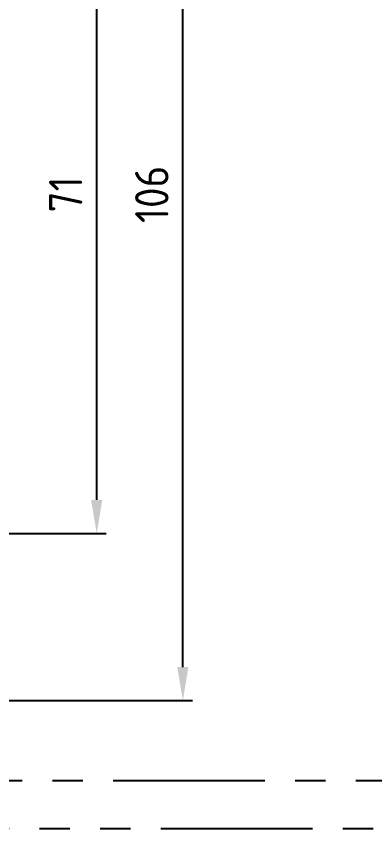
# Model space of a CAD drawing. Header units: millimetres. Extents: x 24815 to 37207, y -9299 to 5469.
# Drawn here: x 34420 to 34457.5, y 3207.8 to 3292.9 of the extents above; entities that cross this region are included whole.
import ezdxf

# ---------------------------------------------------------------- set-up
doc = ezdxf.new("R2010")
doc.units = ezdxf.units.MM
doc.linetypes.add('PHANTOM2', pattern=[31.75, 15.875, -3.175, 3.175, -3.175, 3.175, -3.175])
doc.styles.get("Standard").update_dxf_attribs({"font": 'ISOCP.SHX', "bigfont": 'WHGTXT.SHX'})
doc.dimstyles.new('AM_ISO', dxfattribs={"dimtxt": 3.5, "dimasz": 3.5, "dimexe": 1, "dimexo": 1, "dimgap": 1.5, "dimtad": 1, "dimdsep": 46, "dimtxsty": 'Standard', "dimcen": 0, "dimclrd": 256, "dimclre": 256, "dimclrt": 2, "dimadec": 0, "dimazin": 2, "dimtp": 0.1, "dimtm": 0.1, "dimtfac": 0.71, "dimtdec": 3, "dimtmove": 0, "dimatfit": 3, "dimfxl": 0, "dimlwd": -1, "dimlwe": -1, "dimarcsym": 0})

# ---------------------------------------------------------------- blocks, each defined once
blk = doc.blocks.new('*D832')
at = {"linetype": 'ByBlock'}
for p, q in [((34407.775, 3309.752), (34429.421, 3309.752)), ((34428.421, 3242.256), (34428.421, 3306.252)), ((34407.622, 3238.756), (34429.421, 3238.756))]:
    blk.add_line(p, q, dxfattribs=at)
for points in [[(34427.837, 3306.252), (34429.004, 3306.252), (34428.421, 3309.752)], [(34427.837, 3242.256), (34429.004, 3242.256), (34428.421, 3238.756)]]:
    blk.add_solid(points)
at = {"layer": 'Defpoints', "color": 0}
for p in [(34406.775, 3309.752), (34428.421, 3309.752), (34406.622, 3238.756)]:
    blk.add_point(p, dxfattribs=at)
at = {"color": 2, "insert": (34425.171, 3274.254), "char_height": 3.5, "attachment_point": 5, "rotation": 90}
blk.add_mtext('71', dxfattribs=at)
blk = doc.blocks.new('*D833')
at = {"linetype": 'ByBlock'}
for p, q in [((34405.922, 3327.256), (34438.442, 3327.256)), ((34437.442, 3224.756), (34437.442, 3323.756)), ((34405.922, 3221.256), (34438.442, 3221.256))]:
    blk.add_line(p, q, dxfattribs=at)
for points in [[(34436.859, 3323.756), (34438.025, 3323.756), (34437.442, 3327.256)], [(34436.859, 3224.756), (34438.025, 3224.756), (34437.442, 3221.256)]]:
    blk.add_solid(points)
at = {"layer": 'Defpoints', "color": 0}
for p in [(34404.922, 3327.256), (34437.442, 3327.256), (34404.922, 3221.256)]:
    blk.add_point(p, dxfattribs=at)
at = {"color": 2, "insert": (34434.192, 3274.256), "char_height": 3.5, "attachment_point": 5, "rotation": 90}
blk.add_mtext('106', dxfattribs=at)

msp = doc.modelspace()

# ---------------------------------------------------------------- linework, layer by layer
at = {"color": 6, "linetype": 'PHANTOM2', "elevation": 0}
for points in [[(34281.699, 3490.592), (34736.76, 3490.592), (34736.76, 3207.835), (34281.699, 3207.835)], [(34286.699, 3485.592), (34731.76, 3485.592), (34731.76, 3212.835), (34286.699, 3212.835)]]:
    msp.add_lwpolyline(points, close=True, dxfattribs=at)

# ---------------------------------------------------------------- dimensions: what is measured, and where the dimension line sits
for base, p1, p2, picture, middle in [((34437.442, 3327.256, 0), (34404.922, 3221.256, 0), (34404.922, 3327.256, 0), '*D833', (34434.192, 3274.256, 0)), ((34428.421, 3309.752, 0), (34406.622, 3238.756, 0), (34406.775, 3309.752, 0), '*D832', (34425.171, 3274.254, 0))]:
    dim = msp.add_linear_dim(base=base, p1=p1, p2=p2, angle=90, dimstyle='AM_ISO', override={"dimfxl": 0.18})
    dim.commit()
    dim.dimension.update_dxf_attribs({"geometry": picture, "text_midpoint": middle})

doc.saveas('drawing.dxf')
